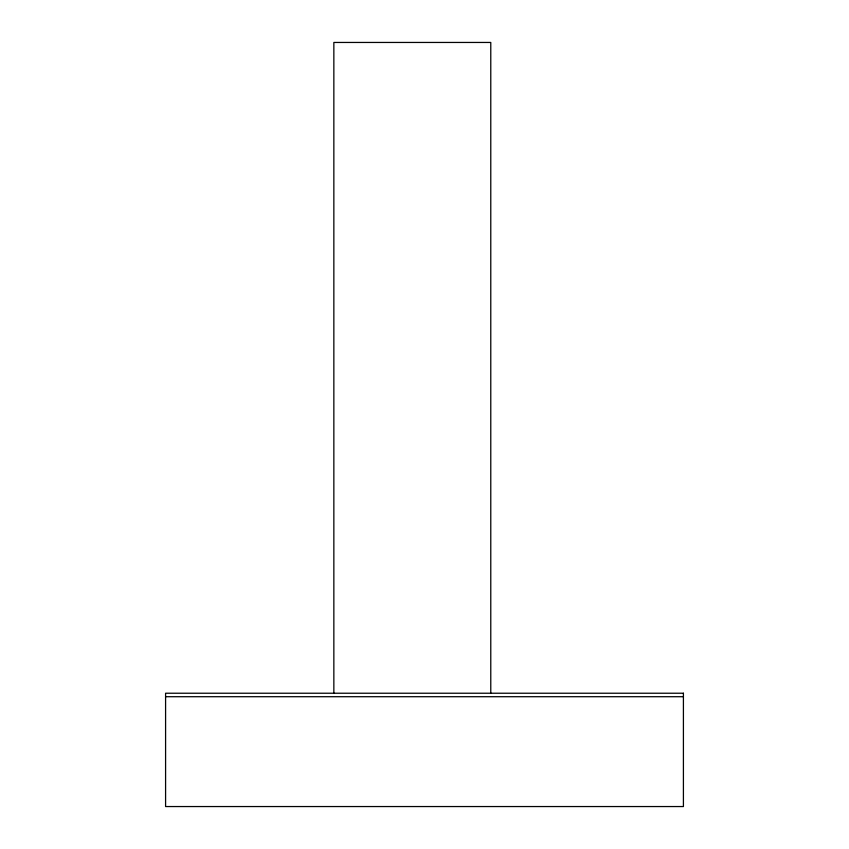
<?xml version="1.0" encoding="UTF-8"?>
<svg xmlns="http://www.w3.org/2000/svg" width="849" height="849" viewBox="0 0 849 849"><rect width="100%" height="100%" fill="white"/><g stroke="black" fill="none" stroke-linecap="round" stroke-linejoin="round"><path stroke-width="1.27" d="M165.587 696.711L683.413 696.711M490.775 693.23L490.775 42.45L333.848 42.45L333.848 693.23M683.413 693.23L165.587 693.23L165.587 806.55L683.413 806.55L683.413 693.23"/></g></svg>
